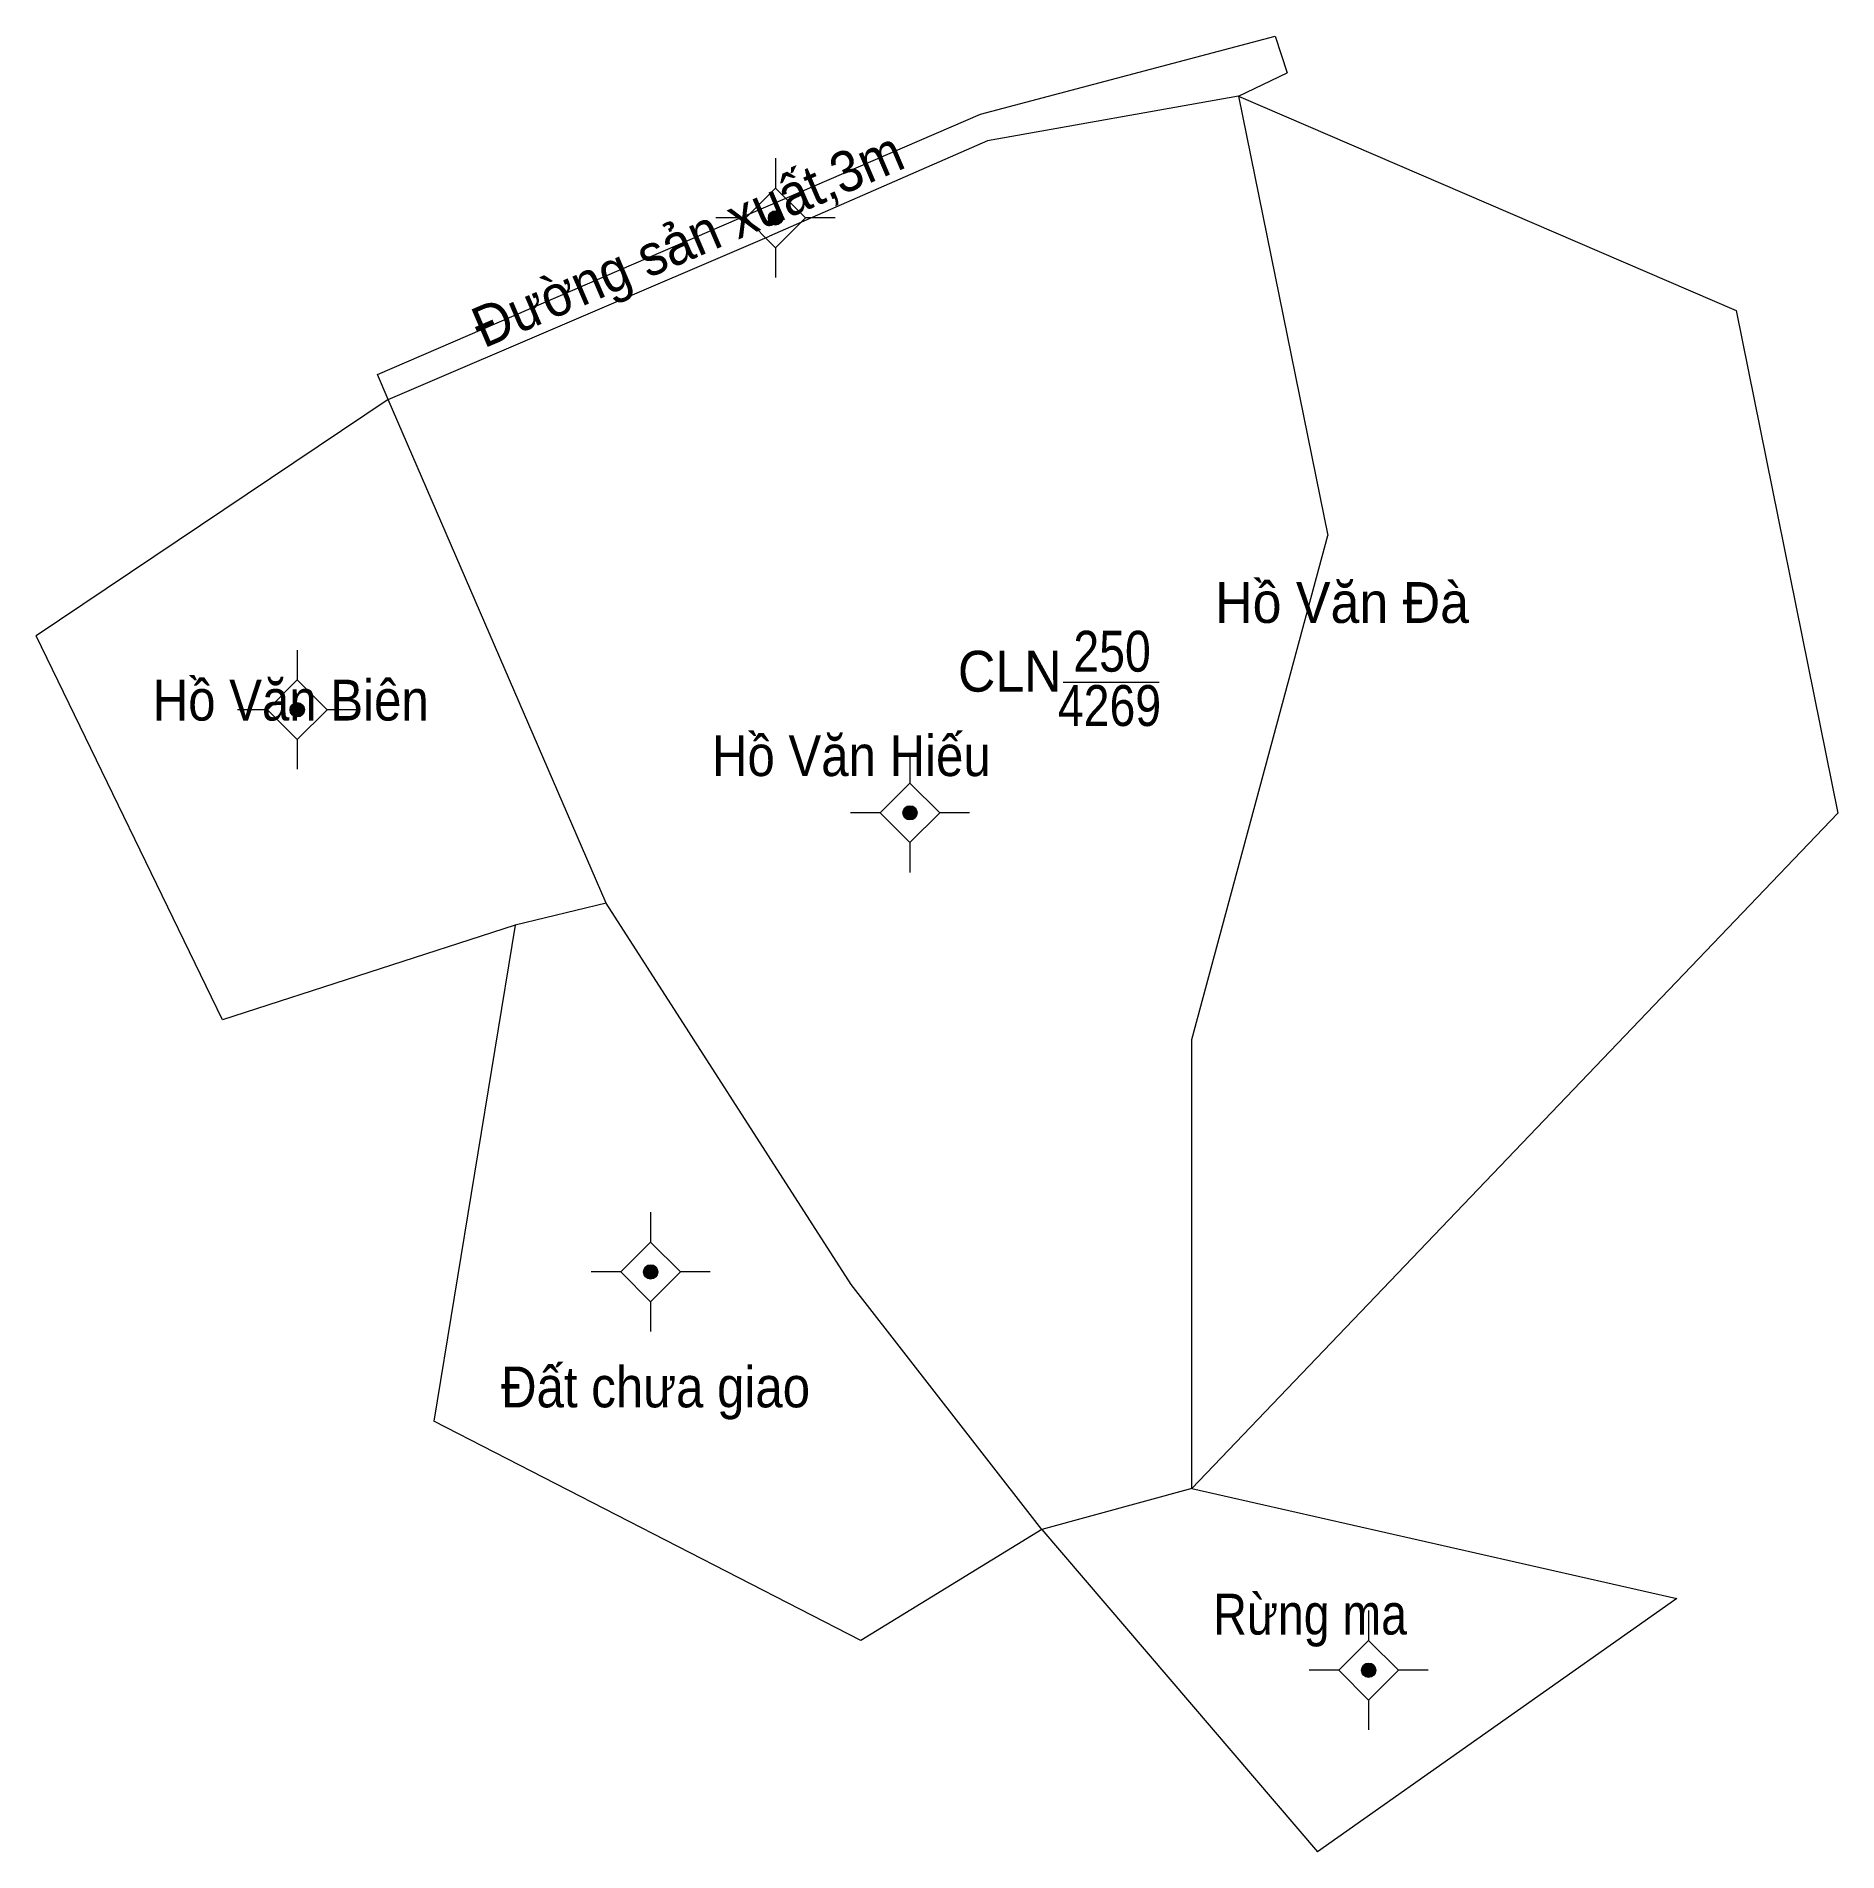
# Model space of a CAD drawing. Header units: metres. Extents: x 532037 to 533901, y 1848189 to 1849354.
# Drawn here: x 532037.2 to 532169.4, y 1849220.3 to 1849353.7 of the extents above.
import ezdxf
from ezdxf.enums import TextEntityAlignment as Align

# ---------------------------------------------------------------- set-up
doc = ezdxf.new("R2010")
doc.units = ezdxf.units.M
doc.header["$LTSCALE"] = 1.2
for name, color, linetype, lineweight in [('11', 7, 'Continuous', 13), ('2', 7, 'Continuous', 13), ('6', 7, 'Continuous', 13), ('7', 7, 'Continuous', 13)]:
    doc.layers.add(name, color=color, linetype=linetype, lineweight=lineweight)
for name, color, linetype in [('3', 7, 'Continuous'), ('4', 7, 'Continuous'), ('5', 7, 'Continuous')]:
    doc.layers.add(name, color=color, linetype=linetype)

msp = doc.modelspace()

# ---------------------------------------------------------------- hatches: boundary and pattern name
at = {"layer": '11'}
for points in [[(532091.964, 1849340.34, 1), (532090.914, 1849340.34, 1)], [(532091.964, 1849340.34, 1), (532090.914, 1849340.34, 1)], [(532091.964, 1849340.34, 1), (532090.914, 1849340.34, 1)], [(532056.844, 1849304.21, 1), (532055.794, 1849304.21, 1)], [(532056.844, 1849304.21, 1), (532055.794, 1849304.21, 1)], [(532056.844, 1849304.21, 1), (532055.794, 1849304.21, 1)], [(532101.834, 1849296.64, 1), (532100.784, 1849296.64, 1)], [(532101.834, 1849296.64, 1), (532100.784, 1849296.64, 1)], [(532101.834, 1849296.64, 1), (532100.784, 1849296.64, 1)], [(532082.794, 1849262.92, 1), (532081.744, 1849262.92, 1)], [(532082.794, 1849262.92, 1), (532081.744, 1849262.92, 1)], [(532082.794, 1849262.92, 1), (532081.744, 1849262.92, 1)], [(532135.514, 1849233.66, 1), (532134.464, 1849233.66, 1)], [(532135.514, 1849233.66, 1), (532134.464, 1849233.66, 1)], [(532135.514, 1849233.66, 1), (532134.464, 1849233.66, 1)]]:
    msp.add_hatch(color=256, dxfattribs=at).paths.add_polyline_path(points)

# ---------------------------------------------------------------- linework, layer by layer
for p, q in [((532091.44, 1849344.72), (532091.44, 1849342.53)), ((532091.44, 1849344.72), (532091.44, 1849342.53)), ((532091.44, 1849344.72), (532091.44, 1849342.53)), ((532089.25, 1849340.34), (532087.06, 1849340.34)), ((532089.25, 1849340.34), (532087.06, 1849340.34)), ((532089.25, 1849340.34), (532087.06, 1849340.34)), ((532095.81, 1849340.34), (532093.63, 1849340.34)), ((532095.81, 1849340.34), (532093.63, 1849340.34)), ((532095.81, 1849340.34), (532093.63, 1849340.34)), ((532091.44, 1849338.15), (532091.44, 1849335.96)), ((532091.44, 1849338.15), (532091.44, 1849335.96)), ((532091.44, 1849338.15), (532091.44, 1849335.96)), ((532056.32, 1849308.58), (532056.32, 1849306.4)), ((532056.32, 1849308.58), (532056.32, 1849306.4)), ((532056.32, 1849308.58), (532056.32, 1849306.4)), ((532054.13, 1849304.21), (532051.94, 1849304.21)), ((532054.13, 1849304.21), (532051.94, 1849304.21)), ((532054.13, 1849304.21), (532051.94, 1849304.21)), ((532060.69, 1849304.21), (532058.51, 1849304.21)), ((532060.69, 1849304.21), (532058.51, 1849304.21)), ((532060.69, 1849304.21), (532058.51, 1849304.21)), ((532056.32, 1849302.02), (532056.32, 1849299.84)), ((532056.32, 1849302.02), (532056.32, 1849299.84)), ((532056.32, 1849302.02), (532056.32, 1849299.84)), ((532101.31, 1849301.02), (532101.31, 1849298.83)), ((532101.31, 1849301.02), (532101.31, 1849298.83)), ((532101.31, 1849301.02), (532101.31, 1849298.83)), ((532099.12, 1849296.64), (532096.94, 1849296.64)), ((532099.12, 1849296.64), (532096.94, 1849296.64)), ((532099.12, 1849296.64), (532096.94, 1849296.64)), ((532105.69, 1849296.64), (532103.5, 1849296.64)), ((532105.69, 1849296.64), (532103.5, 1849296.64)), ((532105.69, 1849296.64), (532103.5, 1849296.64)), ((532101.31, 1849294.45), (532101.31, 1849292.26)), ((532101.31, 1849294.45), (532101.31, 1849292.26)), ((532101.31, 1849294.45), (532101.31, 1849292.26)), ((532082.27, 1849267.3), (532082.27, 1849265.11)), ((532082.27, 1849267.3), (532082.27, 1849265.11)), ((532082.27, 1849267.3), (532082.27, 1849265.11)), ((532080.08, 1849262.92), (532077.9, 1849262.92)), ((532080.08, 1849262.92), (532077.9, 1849262.92)), ((532080.08, 1849262.92), (532077.9, 1849262.92)), ((532086.64, 1849262.92), (532084.46, 1849262.92)), ((532086.64, 1849262.92), (532084.46, 1849262.92)), ((532086.64, 1849262.92), (532084.46, 1849262.92)), ((532082.27, 1849260.73), (532082.27, 1849258.54)), ((532082.27, 1849260.73), (532082.27, 1849258.54)), ((532082.27, 1849260.73), (532082.27, 1849258.54)), ((532134.99, 1849238.04), (532134.99, 1849235.85)), ((532134.99, 1849238.04), (532134.99, 1849235.85)), ((532134.99, 1849238.04), (532134.99, 1849235.85)), ((532132.8, 1849233.66), (532130.62, 1849233.66)), ((532132.8, 1849233.66), (532130.62, 1849233.66)), ((532132.8, 1849233.66), (532130.62, 1849233.66)), ((532139.36, 1849233.66), (532137.18, 1849233.66)), ((532139.36, 1849233.66), (532137.18, 1849233.66)), ((532139.36, 1849233.66), (532137.18, 1849233.66)), ((532134.99, 1849231.47), (532134.99, 1849229.28)), ((532134.99, 1849231.47), (532134.99, 1849229.28)), ((532134.99, 1849231.47), (532134.99, 1849229.28))]:
    msp.add_line(p, q, dxfattribs=at)
for points in [[(532091.44, 1849342.53), (532089.25, 1849340.34), (532091.44, 1849338.15), (532093.63, 1849340.34)], [(532091.44, 1849342.53), (532089.25, 1849340.34), (532091.44, 1849338.15), (532093.63, 1849340.34)], [(532091.44, 1849342.53), (532089.25, 1849340.34), (532091.44, 1849338.15), (532093.63, 1849340.34)], [(532056.32, 1849306.4), (532054.13, 1849304.21), (532056.32, 1849302.02), (532058.51, 1849304.21)], [(532056.32, 1849306.4), (532054.13, 1849304.21), (532056.32, 1849302.02), (532058.51, 1849304.21)], [(532056.32, 1849306.4), (532054.13, 1849304.21), (532056.32, 1849302.02), (532058.51, 1849304.21)], [(532101.31, 1849298.83), (532099.12, 1849296.64), (532101.31, 1849294.45), (532103.5, 1849296.64)], [(532101.31, 1849298.83), (532099.12, 1849296.64), (532101.31, 1849294.45), (532103.5, 1849296.64)], [(532101.31, 1849298.83), (532099.12, 1849296.64), (532101.31, 1849294.45), (532103.5, 1849296.64)], [(532082.27, 1849265.11), (532080.08, 1849262.92), (532082.27, 1849260.73), (532084.46, 1849262.92)], [(532082.27, 1849265.11), (532080.08, 1849262.92), (532082.27, 1849260.73), (532084.46, 1849262.92)], [(532082.27, 1849265.11), (532080.08, 1849262.92), (532082.27, 1849260.73), (532084.46, 1849262.92)], [(532134.99, 1849235.85), (532132.8, 1849233.66), (532134.99, 1849231.47), (532137.18, 1849233.66)], [(532134.99, 1849235.85), (532132.8, 1849233.66), (532134.99, 1849231.47), (532137.18, 1849233.66)], [(532134.99, 1849235.85), (532132.8, 1849233.66), (532134.99, 1849231.47), (532137.18, 1849233.66)]]:
    msp.add_lwpolyline(points, close=True, dxfattribs=at)
for centre in [(532091.439, 1849340.34), (532091.439, 1849340.34), (532091.439, 1849340.34), (532056.319, 1849304.21), (532056.319, 1849304.21), (532056.319, 1849304.21), (532101.309, 1849296.64), (532101.309, 1849296.64), (532101.309, 1849296.64), (532082.269, 1849262.92), (532082.269, 1849262.92), (532082.269, 1849262.92), (532134.989, 1849233.66), (532134.989, 1849233.66), (532134.989, 1849233.66)]:
    msp.add_circle(centre, 0.525, dxfattribs=at)
at = {"layer": '6'}
for p, q in [((532125.44, 1849349.29), (532129.01, 1849351)), ((532125.44, 1849349.29), (532132, 1849317)), ((532063, 1849327), (532091, 1849339)), ((532063, 1849327), (532037.16, 1849309.65)), ((532079, 1849290), (532063, 1849327)), ((532122, 1849247), (532169.43, 1849296.62)), ((532079, 1849290), (532072.33, 1849288.38)), ((532072.33, 1849288.38), (532066.34, 1849251.96)), ((532122, 1849247), (532111, 1849244)), ((532111, 1849244), (532131.24, 1849220.33))]:
    msp.add_line(p, q, dxfattribs=at)
for points in [[(532063, 1849327), (532062.21, 1849328.84), (532106.48, 1849347.96), (532128.12, 1849353.68), (532129.01, 1849351)], [(532125.44, 1849349.29), (532107, 1849346), (532091, 1849339)], [(532125.44, 1849349.29), (532161.98, 1849333.53), (532169.43, 1849296.62)], [(532122, 1849247), (532122, 1849280), (532132, 1849317)], [(532072.33, 1849288.38), (532050.82, 1849281.43), (532037.16, 1849309.65)], [(532111, 1849244), (532097, 1849262), (532079, 1849290)], [(532111, 1849244), (532097.7, 1849235.84), (532066.34, 1849251.96)], [(532122, 1849247), (532157.63, 1849238.94), (532131.24, 1849220.33)]]:
    msp.add_lwpolyline(points, dxfattribs=at)
at = {"layer": '7'}
msp.add_line((532112.56, 1849306.23), (532119.62, 1849306.25), dxfattribs=at)

# ---------------------------------------------------------------- texts
at = {"layer": '2', "width": 0.95}
msp.add_text('Đường sản xuất,3m', height=3, rotation=23.199, dxfattribs=at).set_placement((532085.579, 1849337.408), align=Align.CENTER)
at = {"layer": '2'}
for s, width, p in [('Hồ Văn Đà', 0.95, (532133.04, 1849310.59)), ('Hồ Văn Biên', 0.9, (532055.84, 1849303.42)), ('Hồ Văn Hiếu', 0.9, (532097.005, 1849299.34)), ('Đất chưa giao', 0.9, (532082.63, 1849252.97)), ('Rừng ma', 0.85, (532130.695, 1849236.28))]:
    msp.add_text(s, height=3, dxfattribs=dict(at, width=width)).set_placement(p, align=Align.CENTER)
at = {"layer": '3', "width": 0.95}
msp.add_text('CLN', height=3, dxfattribs=at).set_placement((532108.64, 1849305.54), align=Align.CENTER)
at = {"layer": '4', "width": 0.85}
msp.add_text('250', height=3, dxfattribs=at).set_placement((532116.15, 1849307.01), align=Align.CENTER)
at = {"layer": '5', "width": 0.85}
msp.add_text('4269', height=3, dxfattribs=at).set_placement((532115.96, 1849303.02), align=Align.CENTER)

doc.saveas('drawing.dxf')
